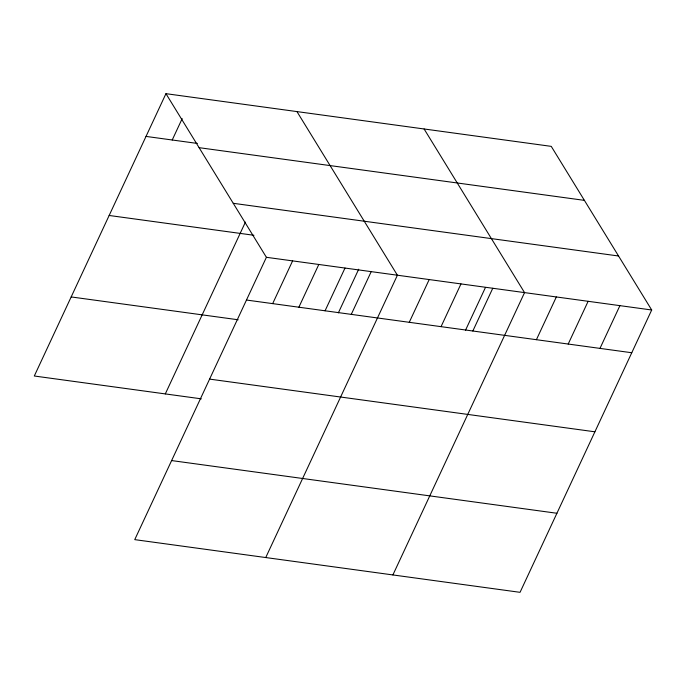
<?xml version="1.0" encoding="UTF-8"?>
<svg xmlns="http://www.w3.org/2000/svg" width="686" height="686" viewBox="0 0 686 686"><rect width="100%" height="100%" fill="white"/><g stroke="black" fill="none" stroke-linecap="round" stroke-linejoin="round"><path stroke-width="1.03" d="M165.952 93.673L266.4 257.301L134.748 539.633L520.048 592.327L651.7 309.995L551.252 146.367L165.952 93.673L34.3 376.005L201.324 398.84M172.22 139.995L182.184 118.627M165.3 393.918L245.425 222.101M272.668 303.624L292.605 260.886M298.873 307.208L318.801 264.47M325.07 310.792L344.998 268.055M338.361 312.85L358.709 269.204M351.275 314.377L371.203 271.639M265.748 557.547L397.4 275.223L296.952 111.586M409.259 322.309L429.187 279.571M441.047 326.656L460.975 283.918M465.511 330.24L485.414 287.563M472.834 331.004L492.762 288.266M392.898 574.937L524.55 292.613L424.102 128.977M536.409 339.699L556.337 296.961M568.197 344.046L588.125 301.308M599.984 348.394L619.912 305.656M146.024 136.411L197.371 143.434M199.103 147.67L584.403 200.363M233.249 203.305L618.549 255.998M109.151 215.473L253.931 235.281M266.4 257.301L651.7 309.995M246.471 300.039L631.772 352.741M71.172 296.935L238.196 319.779M209.599 379.109L594.899 431.803M171.62 460.572L556.921 513.265"/></g></svg>
